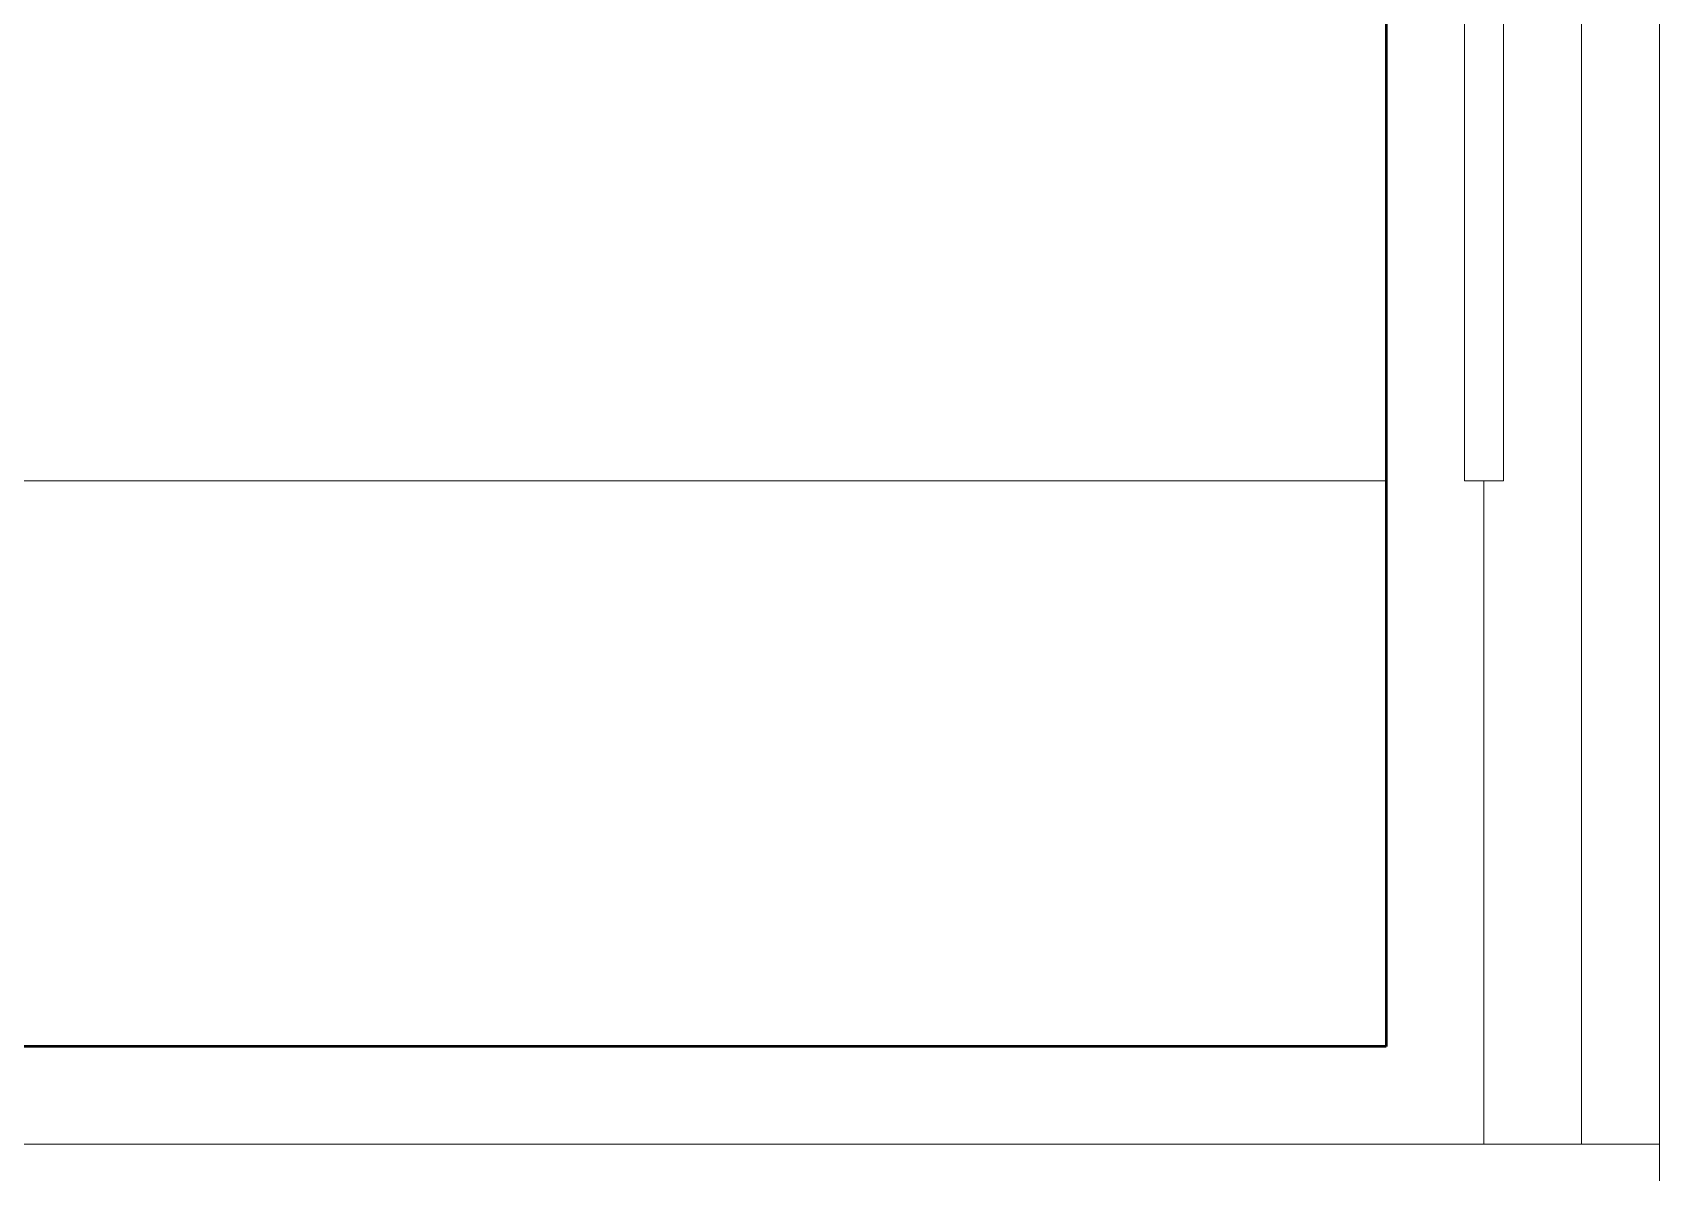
# Model space of a CAD drawing. Header units: inches. Extents: x -4266 to -1814, y 9706 to 12441.
# Drawn here: x -2929.25 to -2918.82, y 11449.17 to 11456.47 of the extents above; entities that cross this region are included whole.
import ezdxf

# ---------------------------------------------------------------- set-up
doc = ezdxf.new("R2010")
doc.units = ezdxf.units.IN
doc.header["$MEASUREMENT"] = 0
for name, color, linetype, lineweight in [('A-WALL', 113, 'Continuous', 13), ('A-WALL-9', 113, 'Continuous', 50), ('I-WALL-3', 2, 'Continuous', 50), ('P-SANR-FIXT', 6, 'Continuous', 9)]:
    doc.layers.add(name, color=color, linetype=linetype, lineweight=lineweight)

msp = doc.modelspace()

# ---------------------------------------------------------------- linework, layer by layer
at = {"layer": 'A-WALL'}
for p, q in [((-2918.82374, 11641.2394), (-2918.82374, 11284.2894)), ((-2919.32374, 11541.2269), (-2919.32374, 11449.3519)), ((-2919.94874, 11453.6019), (-2919.94874, 11449.3519)), ((-2980.57374, 11449.3519), (-2918.82374, 11449.3519))]:
    msp.add_line(p, q, dxfattribs=at)
at = {"layer": 'A-WALL-9'}
msp.add_line((-2920.57374, 11449.9769), (-2979.94874, 11449.9769), dxfattribs=at)
at = {"layer": 'I-WALL-3'}
msp.add_line((-2920.57374, 11540.6019), (-2920.57374, 11449.9769), dxfattribs=at)
at = {"layer": 'P-SANR-FIXT'}
for p, q in [((-2920.07374, 11477.6019), (-2920.07374, 11453.6019)), ((-2919.82374, 11453.6019), (-2919.82374, 11477.6019)), ((-2937.32374, 11453.6019), (-2920.57374, 11453.6019)), ((-2920.07374, 11453.6019), (-2919.82374, 11453.6019))]:
    msp.add_line(p, q, dxfattribs=at)

doc.saveas('drawing.dxf')
